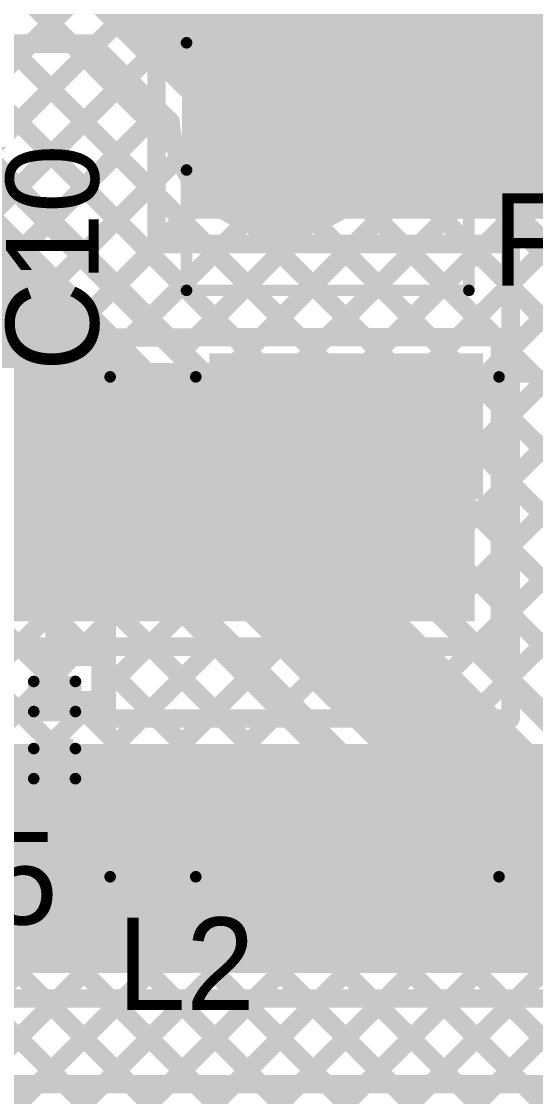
# Model space of a CAD drawing. Header units: millimetres. Extents: x 3.9 to 7.44, y 1.03 to 3.16.
# Drawn here: x 6.4077 to 6.6298, y 1.8557 to 2.3202 of the extents above; entities that cross this region are included whole.
import ezdxf

# ---------------------------------------------------------------- set-up
doc = ezdxf.new("R2010")
doc.units = ezdxf.units.MM
doc.header["$MEASUREMENT"] = 0
for name, color, linetype in [('BottomLayer', 5, 'Continuous'), ('BottomSolder', 6, 'Continuous'), ('MultiLayer', 9, 'Continuous'), ('PadHoleLayer', 156, 'Continuous'), ('TopLayer', 1, 'Continuous'), ('TopOverlay', 2, 'Continuous'), ('TopPaste', 8, 'Continuous'), ('TopSolder', 216, 'Continuous')]:
    doc.layers.add(name, color=color, linetype=linetype)

# ---------------------------------------------------------------- blocks, each defined once
blk = doc.blocks.new('SPM5012T_100M_LR_23')
at = {"layer": 'TopLayer'}
for points in [[(-0.11417, -0.05512), (-0.05906, -0.05512), (-0.11417, 0.05512), (-0.05906, 0.05512)], [(0.05906, -0.05512), (0.11417, -0.05512), (0.05906, 0.05512), (0.11417, 0.05512)]]:
    blk.add_solid(points, dxfattribs=at)
at = {"layer": 'TopOverlay', "const_width": 0.005}
for points in [[(-0.108, 0.066), (-0.108, 0.102)], [(0.108, 0.102), (-0.108, 0.102)], [(0.108, 0.066), (0.108, 0.102)], [(-0.108, -0.102), (-0.108, -0.065)], [(0.108, -0.102), (0.108, -0.065)], [(0.108, -0.102), (-0.108, -0.102)]]:
    blk.add_lwpolyline(points, dxfattribs=at)
at = {"layer": 'TopOverlay'}
for points, const_width in [([(-0.10925, 0.102, 1), (-0.10675, 0.102, 1)], 0.0025), ([(-0.10925, 0.102, 1), (-0.10675, 0.102, 1)], 0.0025), ([(0.10675, 0.102, 1), (0.10925, 0.102, 1)], 0.0025), ([(0.10675, 0.102, 1), (0.10925, 0.102, 1)], 0.0025), ([(-0.10925, 0.066, 1), (-0.10675, 0.066, 1)], 0.0025), ([(0.10675, 0.066, 1), (0.10925, 0.066, 1)], 0.0025), ([(-0.08617, -0.071, 1), (-0.09783, -0.071, 1)], 0.01), ([(-0.10925, -0.065, 1), (-0.10675, -0.065, 1)], 0.0025), ([(0.10675, -0.065, 1), (0.10925, -0.065, 1)], 0.0025), ([(-0.10033, -0.071, 1), (-0.09533, -0.071, 1)], 0.005), ([(-0.08867, -0.071, 1), (-0.08367, -0.071, 1)], 0.005), ([(-0.10925, -0.102, 1), (-0.10675, -0.102, 1)], 0.0025), ([(-0.10925, -0.102, 1), (-0.10675, -0.102, 1)], 0.0025), ([(0.10675, -0.102, 1), (0.10925, -0.102, 1)], 0.0025), ([(0.10675, -0.102, 1), (0.10925, -0.102, 1)], 0.0025)]:
    blk.add_lwpolyline(points, format="xyb", close=True, dxfattribs=dict(at, const_width=const_width))
at = {"layer": 'TopPaste'}
for points in [[(-0.11417, -0.05512), (-0.05906, -0.05512), (-0.11417, 0.05512), (-0.05906, 0.05512)], [(0.05906, -0.05512), (0.11417, -0.05512), (0.05906, 0.05512), (0.11417, 0.05512)]]:
    blk.add_solid(points, dxfattribs=at)
at = {"layer": 'TopSolder'}
for points in [[(-0.11817, -0.05912), (-0.05506, -0.05912), (-0.11817, 0.05912), (-0.05506, 0.05912)], [(0.05506, -0.05912), (0.11817, -0.05912), (0.05506, 0.05912), (0.11817, 0.05912)]]:
    blk.add_solid(points, dxfattribs=at)
blk = doc.blocks.new('30R135UPR_37')
at = {"layer": 'BottomLayer', "const_width": 0.03729}
for points in [[(-0.11904, 0.01969, 1), (-0.08175, 0.01969, 1)], [(0.08175, -0.01969, 1), (0.11904, -0.01969, 1)]]:
    blk.add_lwpolyline(points, format="xyb", close=True, dxfattribs=at)
at = {"layer": 'BottomSolder', "const_width": 0.04129}
for points in [[(-0.12104, 0.01969, 1), (-0.07975, 0.01969, 1)], [(0.07975, -0.01969, 1), (0.12104, -0.01969, 1)]]:
    blk.add_lwpolyline(points, format="xyb", close=True, dxfattribs=at)
at = {"layer": 'MultiLayer', "const_width": 0.03729}
for points in [[(-0.11904, 0.01969, 1), (-0.08175, 0.01969, 1)], [(0.08175, -0.01969, 1), (0.11904, -0.01969, 1)]]:
    blk.add_lwpolyline(points, format="xyb", close=True, dxfattribs=at)
at = {"layer": 'PadHoleLayer', "const_width": 0.01969}
for points in [[(-0.11024, 0.01969, 1), (-0.09055, 0.01969, 1)], [(0.09055, -0.01969, 1), (0.11024, -0.01969, 1)]]:
    blk.add_lwpolyline(points, format="xyb", close=True, dxfattribs=at)
at = {"layer": 'TopLayer', "const_width": 0.03729}
for points in [[(-0.11904, 0.01969, 1), (-0.08175, 0.01969, 1)], [(0.08175, -0.01969, 1), (0.11904, -0.01969, 1)]]:
    blk.add_lwpolyline(points, format="xyb", close=True, dxfattribs=at)
at = {"layer": 'TopOverlay', "const_width": 0.005}
for points in [[(-0.177, -0.061), (-0.177, 0.061)], [(-0.125, 0.061), (-0.177, 0.061)], [(0.176, 0.061), (-0.07, 0.061)], [(0.176, -0.061), (0.176, 0.061)], [(0.069, -0.061), (-0.177, -0.061)], [(0.176, -0.061), (0.124, -0.061)]]:
    blk.add_lwpolyline(points, dxfattribs=at)
at = {"layer": 'TopOverlay', "const_width": 0.0025}
for points in [[(-0.17825, 0.061, 1), (-0.17575, 0.061, 1)], [(-0.17825, 0.061, 1), (-0.17575, 0.061, 1)], [(-0.12625, 0.061, 1), (-0.12375, 0.061, 1)], [(-0.07125, 0.061, 1), (-0.06875, 0.061, 1)], [(0.17475, 0.061, 1), (0.17725, 0.061, 1)], [(0.17475, 0.061, 1), (0.17725, 0.061, 1)], [(-0.17825, -0.061, 1), (-0.17575, -0.061, 1)], [(-0.17825, -0.061, 1), (-0.17575, -0.061, 1)], [(0.06775, -0.061, 1), (0.07025, -0.061, 1)], [(0.12275, -0.061, 1), (0.12525, -0.061, 1)], [(0.17475, -0.061, 1), (0.17725, -0.061, 1)], [(0.17475, -0.061, 1), (0.17725, -0.061, 1)]]:
    blk.add_lwpolyline(points, format="xyb", close=True, dxfattribs=at)
at = {"layer": 'TopSolder', "const_width": 0.04129}
for points in [[(-0.12104, 0.01969, 1), (-0.07975, 0.01969, 1)], [(0.07975, -0.01969, 1), (0.12104, -0.01969, 1)]]:
    blk.add_lwpolyline(points, format="xyb", close=True, dxfattribs=at)
blk = doc.blocks.new('CAP_0201_38')
at = {"layer": 'TopLayer'}
for points in [[(-0.01772, -0.00591), (-0.00591, -0.00591), (-0.01772, 0.00591), (-0.00591, 0.00591)], [(0.00591, -0.00591), (0.01772, -0.00591), (0.00591, 0.00591), (0.01772, 0.00591)]]:
    blk.add_solid(points, dxfattribs=at)
at = {"layer": 'TopOverlay', "const_width": 0.005}
for points in [[(-0.021, 0.009), (-0.021, -0.009)], [(-0.021, 0.009), (-0.008, 0.009)], [(0.008, 0.009), (0.021, 0.009)], [(0.021, 0.009), (0.021, -0.009)], [(-0.021, -0.009), (-0.008, -0.009)], [(0.008, -0.009), (0.021, -0.009)]]:
    blk.add_lwpolyline(points, dxfattribs=at)
at = {"layer": 'TopOverlay', "const_width": 0.0025}
for points in [[(-0.02225, 0.009, 1), (-0.01975, 0.009, 1)], [(-0.02225, 0.009, 1), (-0.01975, 0.009, 1)], [(-0.00925, 0.009, 1), (-0.00675, 0.009, 1)], [(0.00675, 0.009, 1), (0.00925, 0.009, 1)], [(0.01975, 0.009, 1), (0.02225, 0.009, 1)], [(0.01975, 0.009, 1), (0.02225, 0.009, 1)], [(-0.02225, -0.009, 1), (-0.01975, -0.009, 1)], [(-0.02225, -0.009, 1), (-0.01975, -0.009, 1)], [(-0.00925, -0.009, 1), (-0.00675, -0.009, 1)], [(0.00675, -0.009, 1), (0.00925, -0.009, 1)], [(0.01975, -0.009, 1), (0.02225, -0.009, 1)], [(0.01975, -0.009, 1), (0.02225, -0.009, 1)]]:
    blk.add_lwpolyline(points, format="xyb", close=True, dxfattribs=at)
at = {"layer": 'TopPaste'}
for points in [[(-0.01772, -0.00591), (-0.00591, -0.00591), (-0.01772, 0.00591), (-0.00591, 0.00591)], [(0.00591, -0.00591), (0.01772, -0.00591), (0.00591, 0.00591), (0.01772, 0.00591)]]:
    blk.add_solid(points, dxfattribs=at)
at = {"layer": 'TopSolder'}
for points in [[(-0.01988, -0.00807), (-0.00374, -0.00807), (-0.01988, 0.00807), (-0.00374, 0.00807)], [(0.00374, -0.00807), (0.01988, -0.00807), (0.00374, 0.00807), (0.01988, 0.00807)]]:
    blk.add_solid(points, dxfattribs=at)

msp = doc.modelspace()

# ---------------------------------------------------------------- linework, layer by layer
at = {"layer": 'BottomLayer'}
for points, const_width in [([(6.42055, 2.489), (6.832, 2.07755)], 0.05), ([(6.45329, 2.34663), (6.52032, 2.27961)], 0.05), ([(6.3427, 2.31063), (6.43838, 2.31063)], 0.008), ([(6.37264, 2.31063), (6.796, 1.88727)], 0.008), ([(6.37657, 2.27535), (6.41185, 2.31063)], 0.008), ([(6.39071, 2.2612), (6.43926, 2.30975)], 0.008), ([(6.40092, 2.31063), (6.796, 1.91556)], 0.008), ([(6.42921, 2.31063), (6.47404, 2.2658)], 0.008), ([(6.43838, 2.31063), (6.4721, 2.27691)], 0.008), ([(6.325, 2.276), (6.7515, 1.8495)], 0.05), ([(6.40485, 2.24706), (6.4534, 2.29561)], 0.008), ([(6.36189, 2.2931), (6.76541, 1.88957)], 0.008), ([(6.56712, 2.29152), (6.796, 2.06263)], 0.008), ([(6.36467, 2.28724), (6.76108, 1.89083)], 0.008), ([(6.56835, 2.28463), (6.796, 2.05698)], 0.008), ([(6.41899, 2.23292), (6.46754, 2.28147)], 0.008), ([(6.56719, 2.26798), (6.57892, 2.27971)], 0.008), ([(6.4897, 2.16221), (6.59306, 2.26557)], 0.008), ([(6.43313, 2.21878), (6.47564, 2.26128)], 0.008), ([(6.56452, 2.26017), (6.796, 2.02869)], 0.008), ([(6.50385, 2.14807), (6.60721, 2.25143)], 0.008), ([(6.44728, 2.20463), (6.48715, 2.2445)], 0.008), ([(6.55266, 2.24375), (6.796, 2.00041)], 0.008), ([(6.51799, 2.13392), (6.62135, 2.23729)], 0.008), ([(6.46142, 2.19049), (6.5048, 2.23387)], 0.008), ([(6.47556, 2.17635), (6.53194, 2.23273)], 0.008), ([(6.50651, 2.23333), (6.796, 1.94384)], 0.008), ([(6.53464, 2.23349), (6.796, 1.97212)], 0.008), ([(6.327, 2.22309), (6.70998, 1.8401)], 0.008), ([(6.53213, 2.11978), (6.63549, 2.22314)], 0.008), ([(6.32288, 2.21897), (6.71629, 1.82556)], 0.008), ([(6.54627, 2.10564), (6.64963, 2.209)], 0.008), ([(6.30874, 2.20483), (6.86413, 1.64944)], 0.008), ([(6.56041, 2.0915), (6.66378, 2.19486)], 0.008), ([(6.2946, 2.19069), (6.84988, 1.6354)], 0.008), ([(6.57456, 2.07736), (6.67792, 2.18072)], 0.008), ([(6.28045, 2.17654), (6.84351, 1.61349)], 0.008), ([(6.5887, 2.06321), (6.69206, 2.16657)], 0.008), ([(6.26631, 2.1624), (6.85, 1.57871)], 0.008), ([(6.60284, 2.04907), (6.7062, 2.15243)], 0.008), ([(6.25217, 2.14826), (6.85, 1.55043)], 0.008), ([(6.04, 1.76907), (6.41051, 2.13958)], 0.008), ([(6.61698, 2.03493), (6.72034, 2.13829)], 0.008), ([(6.23803, 2.13412), (6.85, 1.52214)], 0.008), ([(6.04, 1.74079), (6.42465, 2.12544)], 0.008), ([(6.63112, 2.02079), (6.73449, 2.12415)], 0.008), ([(6.22389, 2.11997), (6.85, 1.49386)], 0.008), ([(6.04, 1.7125), (6.43879, 2.1113)], 0.008), ([(6.20974, 2.10583), (6.85, 1.46558)], 0.008), ([(6.04, 1.68422), (6.45293, 2.09715)], 0.008), ([(6.1956, 2.09169), (6.85, 1.43729)], 0.008), ([(6.04, 1.65594), (6.46708, 2.08301)], 0.008), ([(6.18146, 2.07755), (6.84382, 1.41519)], 0.008), ([(6.04, 1.62765), (6.48122, 2.06887)], 0.008), ([(6.04, 1.59937), (6.49536, 2.05473)], 0.008), ([(6.04, 1.57108), (6.5095, 2.04059)], 0.008), ([(5.6392, 1.142), (6.52364, 2.02644)], 0.008), ([(5.66749, 1.142), (6.53779, 2.0123)], 0.008), ([(5.69577, 1.142), (6.55193, 1.99816)], 0.008), ([(5.72405, 1.142), (6.56607, 1.98402)], 0.008), ([(5.75234, 1.142), (6.58021, 1.96988)], 0.008), ([(5.78062, 1.142), (6.59436, 1.95573)], 0.008), ([(5.80891, 1.142), (6.6085, 1.94159)], 0.008), ([(5.83719, 1.142), (6.62264, 1.92745)], 0.008), ([(5.86548, 1.142), (6.63678, 1.91331)], 0.008), ([(5.89376, 1.142), (6.65092, 1.89916)], 0.008), ([(5.92204, 1.142), (6.66507, 1.88502)], 0.008)]:
    msp.add_lwpolyline(points, dxfattribs=dict(at, const_width=const_width))
for points, const_width in [([(6.40985, 2.31063, 1), (6.41385, 2.31063, 1)], 0.004), ([(6.42721, 2.31063, 1), (6.43121, 2.31063, 1)], 0.004), ([(6.43638, 2.31063, 1), (6.44038, 2.31063, 1)], 0.004), ([(6.43638, 2.31063, 1), (6.44038, 2.31063, 1)], 0.004), ([(6.43726, 2.30975, 1), (6.44126, 2.30975, 1)], 0.004), ([(6.50781, 2.27961, 1), (6.53282, 2.27961, 1)], 0.025), ([(6.4514, 2.29561, 1), (6.4554, 2.29561, 1)], 0.004), ([(6.56512, 2.29152, 1), (6.56912, 2.29152, 1)], 0.004), ([(6.56512, 2.29152, 1), (6.56912, 2.29152, 1)], 0.004), ([(6.56635, 2.28463, 1), (6.57035, 2.28463, 1)], 0.004), ([(6.46554, 2.28147, 1), (6.46954, 2.28147, 1)], 0.004), ([(6.4701, 2.27691, 1), (6.4741, 2.27691, 1)], 0.004), ([(6.4701, 2.27691, 1), (6.4741, 2.27691, 1)], 0.004), ([(6.56661, 2.27961, 1), (6.57061, 2.27961, 1)], 0.004), ([(6.56661, 2.27961, 1), (6.57061, 2.27961, 1)], 0.004), ([(6.57692, 2.27971, 1), (6.58092, 2.27971, 1)], 0.004), ([(6.56519, 2.26798, 1), (6.56919, 2.26798, 1)], 0.004), ([(6.47204, 2.2658, 1), (6.47604, 2.2658, 1)], 0.004), ([(6.59106, 2.26557, 1), (6.59506, 2.26557, 1)], 0.004), ([(6.47364, 2.26128, 1), (6.47764, 2.26128, 1)], 0.004), ([(6.56252, 2.26017, 1), (6.56652, 2.26017, 1)], 0.004), ([(6.60521, 2.25143, 1), (6.60921, 2.25143, 1)], 0.004), ([(6.40285, 2.24706, 1), (6.40685, 2.24706, 1)], 0.004), ([(6.48515, 2.2445, 1), (6.48915, 2.2445, 1)], 0.004), ([(6.55066, 2.24375, 1), (6.55466, 2.24375, 1)], 0.004), ([(6.61935, 2.23729, 1), (6.62335, 2.23729, 1)], 0.004), ([(6.41699, 2.23292, 1), (6.42099, 2.23292, 1)], 0.004), ([(6.5028, 2.23387, 1), (6.5068, 2.23387, 1)], 0.004), ([(6.50451, 2.23333, 1), (6.50851, 2.23333, 1)], 0.004), ([(6.52994, 2.23273, 1), (6.53394, 2.23273, 1)], 0.004), ([(6.53264, 2.23349, 1), (6.53664, 2.23349, 1)], 0.004), ([(6.43113, 2.21878, 1), (6.43513, 2.21878, 1)], 0.004), ([(6.44528, 2.20463, 1), (6.44928, 2.20463, 1)], 0.004), ([(6.45942, 2.19049, 1), (6.46342, 2.19049, 1)], 0.004), ([(6.47356, 2.17635, 1), (6.47756, 2.17635, 1)], 0.004), ([(6.4877, 2.16221, 1), (6.4917, 2.16221, 1)], 0.004), ([(6.50185, 2.14807, 1), (6.50585, 2.14807, 1)], 0.004), ([(6.40851, 2.13958, 1), (6.41251, 2.13958, 1)], 0.004), ([(6.51599, 2.13392, 1), (6.51999, 2.13392, 1)], 0.004), ([(6.42265, 2.12544, 1), (6.42665, 2.12544, 1)], 0.004), ([(6.53013, 2.11978, 1), (6.53413, 2.11978, 1)], 0.004), ([(6.43679, 2.1113, 1), (6.44079, 2.1113, 1)], 0.004), ([(6.54427, 2.10564, 1), (6.54827, 2.10564, 1)], 0.004), ([(6.45093, 2.09715, 1), (6.45493, 2.09715, 1)], 0.004), ([(6.55841, 2.0915, 1), (6.56241, 2.0915, 1)], 0.004), ([(6.46508, 2.08301, 1), (6.46908, 2.08301, 1)], 0.004), ([(6.57256, 2.07736, 1), (6.57656, 2.07736, 1)], 0.004), ([(6.47922, 2.06887, 1), (6.48322, 2.06887, 1)], 0.004), ([(6.5867, 2.06321, 1), (6.5907, 2.06321, 1)], 0.004), ([(6.49336, 2.05473, 1), (6.49736, 2.05473, 1)], 0.004), ([(6.60084, 2.04907, 1), (6.60484, 2.04907, 1)], 0.004), ([(6.5075, 2.04059, 1), (6.5115, 2.04059, 1)], 0.004), ([(6.61498, 2.03493, 1), (6.61898, 2.03493, 1)], 0.004), ([(6.52164, 2.02644, 1), (6.52564, 2.02644, 1)], 0.004), ([(6.62912, 2.02079, 1), (6.63312, 2.02079, 1)], 0.004), ([(6.53579, 2.0123, 1), (6.53979, 2.0123, 1)], 0.004), ([(6.54993, 1.99816, 1), (6.55393, 1.99816, 1)], 0.004), ([(6.56407, 1.98402, 1), (6.56807, 1.98402, 1)], 0.004), ([(6.57821, 1.96988, 1), (6.58221, 1.96988, 1)], 0.004), ([(6.59236, 1.95573, 1), (6.59636, 1.95573, 1)], 0.004), ([(6.6065, 1.94159, 1), (6.6105, 1.94159, 1)], 0.004), ([(6.62064, 1.92745, 1), (6.62464, 1.92745, 1)], 0.004)]:
    msp.add_lwpolyline(points, format="xyb", close=True, dxfattribs=dict(at, const_width=const_width))
at = {"layer": 'BottomLayer', "const_width": 0.008}
for points in [[(6.56712, 2.29152, -0.062389), (6.56861, 2.27961)], [(6.56861, 2.27961, -0.972481), (6.4721, 2.27691)]]:
    msp.add_lwpolyline(points, format="xyb", dxfattribs=at)
at = {"layer": 'TopLayer'}
for points, const_width in [([(6.29656, 2.415), (6.466, 2.24556)], 0.008), ([(6.32484, 2.415), (6.466, 2.27384)], 0.008), ([(6.35312, 2.415), (6.466, 2.30212)], 0.008), ([(6.37, 2.26878), (6.51122, 2.41)], 0.008), ([(6.37, 2.2405), (6.5395, 2.41)], 0.008), ([(6.466, 2.224), (6.466, 2.336)], 0.008), ([(6.37, 2.31327), (6.49948, 2.18379)], 0.008), ([(6.37, 2.21221), (6.466, 2.30821)], 0.008), ([(6.37, 2.28499), (6.47137, 2.18361)], 0.008), ([(6.37, 2.18393), (6.466, 2.27993)], 0.008), ([(6.37, 2.2567), (6.44309, 2.18361)], 0.008), ([(6.39797, 2.18361), (6.466, 2.25164)], 0.008), ([(6.37, 2.22842), (6.4148, 2.18361)], 0.008), ([(6.42626, 2.18361), (6.46664, 2.224)], 0.008), ([(6.45454, 2.18361), (6.49493, 2.224)], 0.008), ([(6.466, 2.224), (6.619, 2.224)], 0.008), ([(6.483, 2.18379), (6.52321, 2.224)], 0.008), ([(6.48756, 2.224), (6.52777, 2.18379)], 0.008), ([(6.51128, 2.18379), (6.5515, 2.224)], 0.008), ([(6.51584, 2.224), (6.55605, 2.18379)], 0.008), ([(6.53957, 2.18379), (6.57978, 2.224)], 0.008), ([(6.54412, 2.224), (6.58434, 2.18379)], 0.008), ([(6.56785, 2.18379), (6.60806, 2.224)], 0.008), ([(6.57241, 2.224), (6.61262, 2.18379)], 0.008), ([(6.60069, 2.224), (6.619, 2.20569)], 0.008), ([(6.619, 2.019), (6.619, 2.224)], 0.008), ([(6.59614, 2.18379), (6.619, 2.20665)], 0.008), ([(6.37, 2.18361), (6.48188, 2.18361)], 0.008), ([(6.48188, 2.18379), (6.61412, 2.18379)], 0.008), ([(6.61442, 2.05), (6.61442, 2.18361)], 0.008), ([(6.61442, 2.18199), (6.619, 2.17741)], 0.008), ([(6.61442, 2.17379), (6.619, 2.17837)], 0.008), ([(6.44665, 2.14523), (6.548, 2.14523)], 0.025), ([(6.61442, 2.15371), (6.619, 2.14912)], 0.008), ([(6.61442, 2.1455), (6.619, 2.15008)], 0.008), ([(6.61442, 2.12542), (6.619, 2.12084)], 0.008), ([(6.61442, 2.11722), (6.619, 2.1218)], 0.008), ([(6.61442, 2.09714), (6.619, 2.09256)], 0.008), ([(6.61442, 2.08893), (6.619, 2.09351)], 0.008), ([(6.61442, 2.06885), (6.619, 2.06427)], 0.008), ([(6.61442, 2.06065), (6.619, 2.06523)], 0.008), ([(6.4125, 2.05), (6.61442, 2.05)], 0.008), ([(6.4125, 2.04572), (6.4125, 2.05)], 0.008), ([(6.42978, 2.04572), (6.43406, 2.05)], 0.008), ([(6.43528, 2.05), (6.43956, 2.04572)], 0.008), ([(6.44191, 2.02956), (6.46235, 2.05)], 0.008), ([(6.45963, 2.019), (6.49063, 2.05)], 0.008), ([(6.46357, 2.05), (6.49457, 2.019)], 0.008), ([(6.48792, 2.019), (6.51892, 2.05)], 0.008), ([(6.49185, 2.05), (6.52285, 2.019)], 0.008), ([(6.5162, 2.019), (6.5472, 2.05)], 0.008), ([(6.52013, 2.05), (6.55113, 2.019)], 0.008), ([(6.54449, 2.019), (6.57548, 2.05)], 0.008), ([(6.54842, 2.05), (6.57942, 2.019)], 0.008), ([(6.57277, 2.019), (6.60377, 2.05)], 0.008), ([(6.5767, 2.05), (6.6077, 2.019)], 0.008), ([(6.60499, 2.05), (6.619, 2.03599)], 0.008), ([(6.4125, 2.04572), (6.44191, 2.04572)], 0.008), ([(6.43956, 2.04572), (6.44191, 2.04338)], 0.008), ([(6.44191, 2.019), (6.44191, 2.04572)], 0.008), ([(6.422, 2.02581), (6.422, 2.04172)], 0.01), ([(6.44191, 2.04338), (6.46628, 2.019)], 0.008), ([(6.60105, 2.019), (6.619, 2.03695)], 0.008), ([(6.422, 2.02581), (6.43791, 2.02581)], 0.01), ([(6.44191, 2.019), (6.619, 2.019)], 0.008), ([(6.293, 1.898), (6.619, 1.898)], 0.008), ([(6.38649, 1.861), (6.42349, 1.898)], 0.008), ([(6.38929, 1.898), (6.42629, 1.861)], 0.008), ([(6.41477, 1.861), (6.45177, 1.898)], 0.008), ([(6.41758, 1.898), (6.45458, 1.861)], 0.008), ([(6.44305, 1.861), (6.48005, 1.898)], 0.008), ([(6.44586, 1.898), (6.48286, 1.861)], 0.008), ([(6.47134, 1.861), (6.50834, 1.898)], 0.008), ([(6.47414, 1.898), (6.51114, 1.861)], 0.008), ([(6.49962, 1.861), (6.53662, 1.898)], 0.008), ([(6.50243, 1.898), (6.53943, 1.861)], 0.008), ([(6.52791, 1.861), (6.56491, 1.898)], 0.008), ([(6.53071, 1.898), (6.56771, 1.861)], 0.008), ([(6.55619, 1.861), (6.59319, 1.898)], 0.008), ([(6.559, 1.898), (6.596, 1.861)], 0.008), ([(6.58448, 1.861), (6.62148, 1.898)], 0.008), ([(6.58728, 1.898), (6.62428, 1.861)], 0.008), ([(6.61276, 1.861), (6.64976, 1.898)], 0.008), ([(6.61557, 1.898), (6.64433, 1.86924)], 0.008), ([(6.619, 1.898), (6.67309, 1.898)], 0.008), ([(6.619, 1.898), (6.67309, 1.898)], 0.008), ([(6.13723, 1.861), (6.63609, 1.861)], 0.008)]:
    msp.add_lwpolyline(points, dxfattribs=dict(at, const_width=const_width))
for points, const_width in [([(6.464, 2.30821, 1), (6.468, 2.30821, 1)], 0.004), ([(6.464, 2.30212, 1), (6.468, 2.30212, 1)], 0.004), ([(6.464, 2.27993, 1), (6.468, 2.27993, 1)], 0.004), ([(6.464, 2.27384, 1), (6.468, 2.27384, 1)], 0.004), ([(6.464, 2.25164, 1), (6.468, 2.25164, 1)], 0.004), ([(6.464, 2.24556, 1), (6.468, 2.24556, 1)], 0.004), ([(6.464, 2.224, 1), (6.468, 2.224, 1)], 0.004), ([(6.464, 2.224, 1), (6.468, 2.224, 1)], 0.004), ([(6.46464, 2.224, 1), (6.46864, 2.224, 1)], 0.004), ([(6.48556, 2.224, 1), (6.48956, 2.224, 1)], 0.004), ([(6.49293, 2.224, 1), (6.49693, 2.224, 1)], 0.004), ([(6.51384, 2.224, 1), (6.51784, 2.224, 1)], 0.004), ([(6.52121, 2.224, 1), (6.52521, 2.224, 1)], 0.004), ([(6.54212, 2.224, 1), (6.54612, 2.224, 1)], 0.004), ([(6.5495, 2.224, 1), (6.55349, 2.224, 1)], 0.004), ([(6.57041, 2.224, 1), (6.57441, 2.224, 1)], 0.004), ([(6.57778, 2.224, 1), (6.58178, 2.224, 1)], 0.004), ([(6.59869, 2.224, 1), (6.60269, 2.224, 1)], 0.004), ([(6.60606, 2.224, 1), (6.61006, 2.224, 1)], 0.004), ([(6.617, 2.224, 1), (6.621, 2.224, 1)], 0.004), ([(6.617, 2.224, 1), (6.621, 2.224, 1)], 0.004), ([(6.617, 2.20665, 1), (6.621, 2.20665, 1)], 0.004), ([(6.617, 2.20569, 1), (6.621, 2.20569, 1)], 0.004), ([(6.4128, 2.18361, 1), (6.4168, 2.18361, 1)], 0.004), ([(6.42426, 2.18361, 1), (6.42826, 2.18361, 1)], 0.004), ([(6.44109, 2.18361, 1), (6.44509, 2.18361, 1)], 0.004), ([(6.45254, 2.18361, 1), (6.45654, 2.18361, 1)], 0.004), ([(6.46937, 2.18361, 1), (6.47337, 2.18361, 1)], 0.004), ([(6.47988, 2.18379, 1), (6.48388, 2.18379, 1)], 0.004), ([(6.47988, 2.18361, 1), (6.48388, 2.18361, 1)], 0.004), ([(6.481, 2.18379, 1), (6.485, 2.18379, 1)], 0.004), ([(6.49748, 2.18379, 1), (6.50148, 2.18379, 1)], 0.004), ([(6.50928, 2.18379, 1), (6.51328, 2.18379, 1)], 0.004), ([(6.52577, 2.18379, 1), (6.52977, 2.18379, 1)], 0.004), ([(6.53757, 2.18379, 1), (6.54157, 2.18379, 1)], 0.004), ([(6.55405, 2.18379, 1), (6.55805, 2.18379, 1)], 0.004), ([(6.56585, 2.18379, 1), (6.56985, 2.18379, 1)], 0.004), ([(6.58234, 2.18379, 1), (6.58634, 2.18379, 1)], 0.004), ([(6.59414, 2.18379, 1), (6.59814, 2.18379, 1)], 0.004), ([(6.61062, 2.18379, 1), (6.61462, 2.18379, 1)], 0.004), ([(6.61212, 2.18379, 1), (6.61612, 2.18379, 1)], 0.004), ([(6.61242, 2.18361, 1), (6.61642, 2.18361, 1)], 0.004), ([(6.61242, 2.18199, 1), (6.61642, 2.18199, 1)], 0.004), ([(6.617, 2.17837, 1), (6.621, 2.17837, 1)], 0.004), ([(6.617, 2.17741, 1), (6.621, 2.17741, 1)], 0.004), ([(6.61242, 2.17379, 1), (6.61642, 2.17379, 1)], 0.004), ([(6.4404, 2.14523, 1), (6.4529, 2.14523, 1)], 0.0125), ([(6.54175, 2.14523, 1), (6.55425, 2.14523, 1)], 0.0125), ([(6.61242, 2.15371, 1), (6.61642, 2.15371, 1)], 0.004), ([(6.617, 2.15008, 1), (6.621, 2.15008, 1)], 0.004), ([(6.617, 2.14912, 1), (6.621, 2.14912, 1)], 0.004), ([(6.61242, 2.1455, 1), (6.61642, 2.1455, 1)], 0.004), ([(6.61242, 2.12542, 1), (6.61642, 2.12542, 1)], 0.004), ([(6.617, 2.1218, 1), (6.621, 2.1218, 1)], 0.004), ([(6.617, 2.12084, 1), (6.621, 2.12084, 1)], 0.004), ([(6.61242, 2.11722, 1), (6.61642, 2.11722, 1)], 0.004), ([(6.61242, 2.09714, 1), (6.61642, 2.09714, 1)], 0.004), ([(6.617, 2.09351, 1), (6.621, 2.09351, 1)], 0.004), ([(6.617, 2.09256, 1), (6.621, 2.09256, 1)], 0.004), ([(6.61242, 2.08893, 1), (6.61642, 2.08893, 1)], 0.004), ([(6.61242, 2.06885, 1), (6.61642, 2.06885, 1)], 0.004), ([(6.617, 2.06523, 1), (6.621, 2.06523, 1)], 0.004), ([(6.617, 2.06427, 1), (6.621, 2.06427, 1)], 0.004), ([(6.61242, 2.06065, 1), (6.61642, 2.06065, 1)], 0.004), ([(6.4105, 2.05, 1), (6.4145, 2.05, 1)], 0.004), ([(6.4105, 2.05, 1), (6.4145, 2.05, 1)], 0.004), ([(6.43206, 2.05, 1), (6.43606, 2.05, 1)], 0.004), ([(6.43328, 2.05, 1), (6.43728, 2.05, 1)], 0.004), ([(6.46035, 2.05, 1), (6.46435, 2.05, 1)], 0.004), ([(6.46157, 2.05, 1), (6.46557, 2.05, 1)], 0.004), ([(6.48863, 2.05, 1), (6.49263, 2.05, 1)], 0.004), ([(6.48985, 2.05, 1), (6.49385, 2.05, 1)], 0.004), ([(6.51692, 2.05, 1), (6.52092, 2.05, 1)], 0.004), ([(6.51813, 2.05, 1), (6.52213, 2.05, 1)], 0.004), ([(6.5452, 2.05, 1), (6.5492, 2.05, 1)], 0.004), ([(6.54642, 2.05, 1), (6.55042, 2.05, 1)], 0.004), ([(6.57348, 2.05, 1), (6.57748, 2.05, 1)], 0.004), ([(6.5747, 2.05, 1), (6.5787, 2.05, 1)], 0.004), ([(6.60177, 2.05, 1), (6.60577, 2.05, 1)], 0.004), ([(6.60299, 2.05, 1), (6.60699, 2.05, 1)], 0.004), ([(6.61242, 2.05, 1), (6.61642, 2.05, 1)], 0.004), ([(6.61242, 2.05, 1), (6.61642, 2.05, 1)], 0.004), ([(6.4105, 2.04572, 1), (6.4145, 2.04572, 1)], 0.004), ([(6.4105, 2.04572, 1), (6.4145, 2.04572, 1)], 0.004), ([(6.42778, 2.04572, 1), (6.43178, 2.04572, 1)], 0.004), ([(6.43757, 2.04572, 1), (6.44156, 2.04572, 1)], 0.004), ([(6.43757, 2.04572, 1), (6.44156, 2.04572, 1)], 0.004), ([(6.43991, 2.04572, 1), (6.44391, 2.04572, 1)], 0.004), ([(6.43991, 2.04572, 1), (6.44391, 2.04572, 1)], 0.004), ([(6.4195, 2.04172, 1), (6.4245, 2.04172, 1)], 0.005), ([(6.43991, 2.04338, 1), (6.44391, 2.04338, 1)], 0.004), ([(6.43991, 2.04338, 1), (6.44391, 2.04338, 1)], 0.004), ([(6.617, 2.03695, 1), (6.621, 2.03695, 1)], 0.004), ([(6.617, 2.03599, 1), (6.621, 2.03599, 1)], 0.004), ([(6.4195, 2.02581, 1), (6.4245, 2.02581, 1)], 0.005), ([(6.4195, 2.02581, 1), (6.4245, 2.02581, 1)], 0.005), ([(6.43541, 2.02581, 1), (6.44041, 2.02581, 1)], 0.005), ([(6.43991, 2.02956, 1), (6.44391, 2.02956, 1)], 0.004), ([(6.43991, 2.019, 1), (6.44391, 2.019, 1)], 0.004), ([(6.43991, 2.019, 1), (6.44391, 2.019, 1)], 0.004), ([(6.45763, 2.019, 1), (6.46163, 2.019, 1)], 0.004), ([(6.46428, 2.019, 1), (6.46828, 2.019, 1)], 0.004), ([(6.48592, 2.019, 1), (6.48992, 2.019, 1)], 0.004), ([(6.49257, 2.019, 1), (6.49657, 2.019, 1)], 0.004), ([(6.5142, 2.019, 1), (6.5182, 2.019, 1)], 0.004), ([(6.52085, 2.019, 1), (6.52485, 2.019, 1)], 0.004), ([(6.54249, 2.019, 1), (6.54649, 2.019, 1)], 0.004), ([(6.54913, 2.019, 1), (6.55313, 2.019, 1)], 0.004), ([(6.57077, 2.019, 1), (6.57477, 2.019, 1)], 0.004), ([(6.57742, 2.019, 1), (6.58142, 2.019, 1)], 0.004), ([(6.59905, 2.019, 1), (6.60305, 2.019, 1)], 0.004), ([(6.6057, 2.019, 1), (6.6097, 2.019, 1)], 0.004), ([(6.617, 2.019, 1), (6.621, 2.019, 1)], 0.004), ([(6.617, 2.019, 1), (6.621, 2.019, 1)], 0.004), ([(6.41558, 1.898, 1), (6.41958, 1.898, 1)], 0.004), ([(6.42149, 1.898, 1), (6.42549, 1.898, 1)], 0.004), ([(6.44386, 1.898, 1), (6.44786, 1.898, 1)], 0.004), ([(6.44977, 1.898, 1), (6.45377, 1.898, 1)], 0.004), ([(6.47214, 1.898, 1), (6.47614, 1.898, 1)], 0.004), ([(6.47805, 1.898, 1), (6.48205, 1.898, 1)], 0.004), ([(6.50043, 1.898, 1), (6.50443, 1.898, 1)], 0.004), ([(6.50634, 1.898, 1), (6.51034, 1.898, 1)], 0.004), ([(6.52871, 1.898, 1), (6.53271, 1.898, 1)], 0.004), ([(6.53462, 1.898, 1), (6.53862, 1.898, 1)], 0.004), ([(6.557, 1.898, 1), (6.561, 1.898, 1)], 0.004), ([(6.56291, 1.898, 1), (6.56691, 1.898, 1)], 0.004), ([(6.58528, 1.898, 1), (6.58928, 1.898, 1)], 0.004), ([(6.59119, 1.898, 1), (6.59519, 1.898, 1)], 0.004), ([(6.61357, 1.898, 1), (6.61757, 1.898, 1)], 0.004), ([(6.617, 1.898, 1), (6.621, 1.898, 1)], 0.004), ([(6.617, 1.898, 1), (6.621, 1.898, 1)], 0.004), ([(6.617, 1.898, 1), (6.621, 1.898, 1)], 0.004), ([(6.61948, 1.898, 1), (6.62348, 1.898, 1)], 0.004), ([(6.41277, 1.861, 1), (6.41677, 1.861, 1)], 0.004), ([(6.42429, 1.861, 1), (6.42829, 1.861, 1)], 0.004), ([(6.44105, 1.861, 1), (6.44505, 1.861, 1)], 0.004), ([(6.45258, 1.861, 1), (6.45658, 1.861, 1)], 0.004), ([(6.46934, 1.861, 1), (6.47334, 1.861, 1)], 0.004), ([(6.48086, 1.861, 1), (6.48486, 1.861, 1)], 0.004), ([(6.49762, 1.861, 1), (6.50162, 1.861, 1)], 0.004), ([(6.50914, 1.861, 1), (6.51314, 1.861, 1)], 0.004), ([(6.52591, 1.861, 1), (6.52991, 1.861, 1)], 0.004), ([(6.53743, 1.861, 1), (6.54143, 1.861, 1)], 0.004), ([(6.55419, 1.861, 1), (6.55819, 1.861, 1)], 0.004), ([(6.56571, 1.861, 1), (6.56971, 1.861, 1)], 0.004), ([(6.58248, 1.861, 1), (6.58648, 1.861, 1)], 0.004), ([(6.594, 1.861, 1), (6.598, 1.861, 1)], 0.004), ([(6.61076, 1.861, 1), (6.61476, 1.861, 1)], 0.004), ([(6.62228, 1.861, 1), (6.62628, 1.861, 1)], 0.004)]:
    msp.add_lwpolyline(points, format="xyb", close=True, dxfattribs=dict(at, const_width=const_width))
for points in [[(6.477, 2.235), (6.683, 2.235), (6.477, 2.325), (6.683, 2.325)], [(6.60342, 2.061), (6.60342, 2.17261), (6.312, 2.061), (6.312, 2.17261)], [(6.292, 1.909), (6.679, 1.909), (6.292, 2.008), (6.679, 2.008)]]:
    msp.add_solid(points, dxfattribs=at)
at = {"layer": 'TopOverlay', "const_width": 0.008}
for points in [[(6.4145, 2.1505), (6.422, 2.158)], [(6.422, 2.158), (6.4295, 2.1505)], [(6.422, 2.044), (6.422, 2.158)]]:
    msp.add_lwpolyline(points, dxfattribs=at)
at = {"layer": 'TopOverlay', "const_width": 0.004}
for points in [[(6.42, 2.158, 1), (6.424, 2.158, 1)], [(6.42, 2.158, 1), (6.424, 2.158, 1)], [(6.42, 2.158, 1), (6.424, 2.158, 1)], [(6.4125, 2.1505, 1), (6.4165, 2.1505, 1)], [(6.4275, 2.1505, 1), (6.4315, 2.1505, 1)], [(6.42, 2.044, 1), (6.424, 2.044, 1)]]:
    msp.add_lwpolyline(points, format="xyb", close=True, dxfattribs=at)

# ---------------------------------------------------------------- block references
for name, p, rotation in [('30R135UPR_37', (6.54, 2.38), 270), ('SPM5012T_100M_LR_23', (6.548, 2.05861), 270), ('CAP_0201_38', (6.422, 2.014), 90)]:
    msp.add_blockref(name, p, dxfattribs=dict(rotation=rotation))

# ---------------------------------------------------------------- texts
at = {"layer": 'TopOverlay'}
msp.add_text('C10', height=0.04, rotation=90, dxfattribs=at).set_placement((6.441, 2.169))
for s, p in [('F1', (6.611, 2.206)), ('U5', (6.355, 1.93)), ('L2', (6.449, 1.893))]:
    msp.add_text(s, height=0.04, dxfattribs=at).set_placement(p)

doc.saveas('drawing.dxf')
